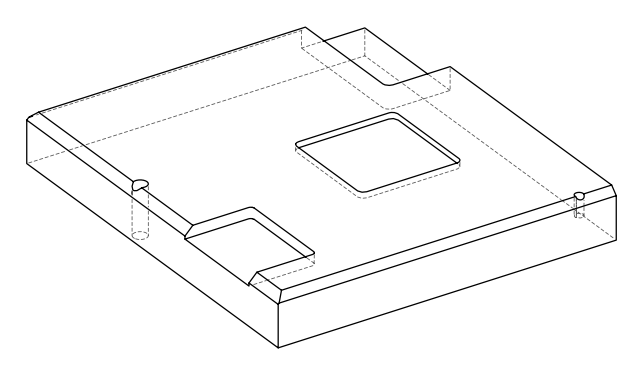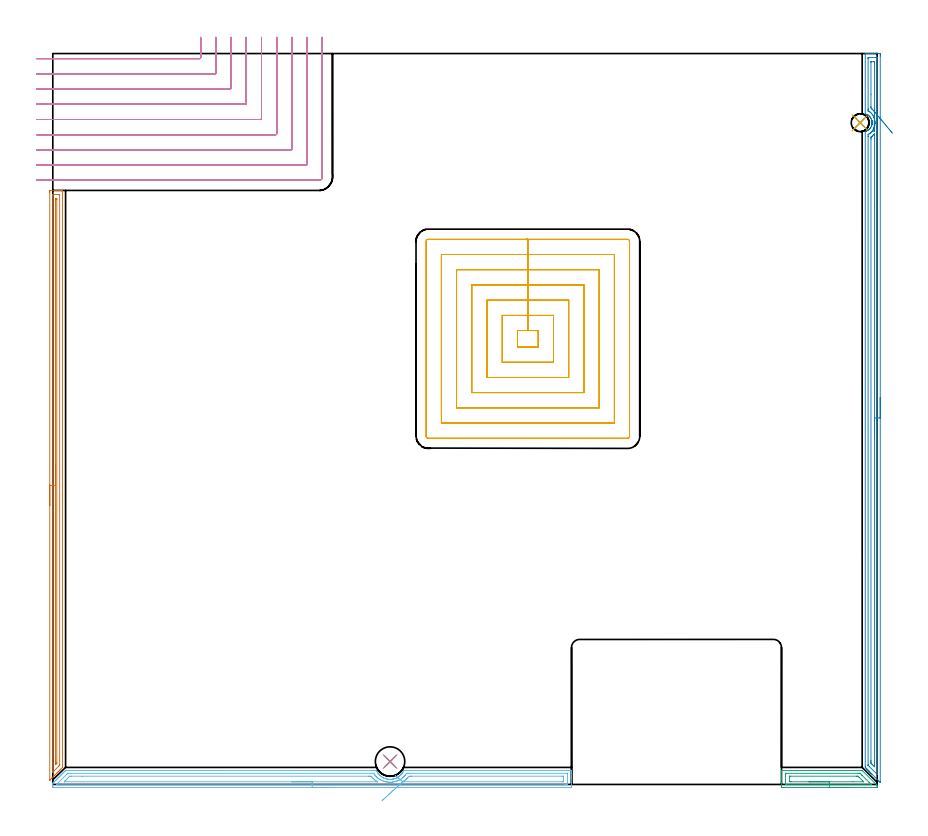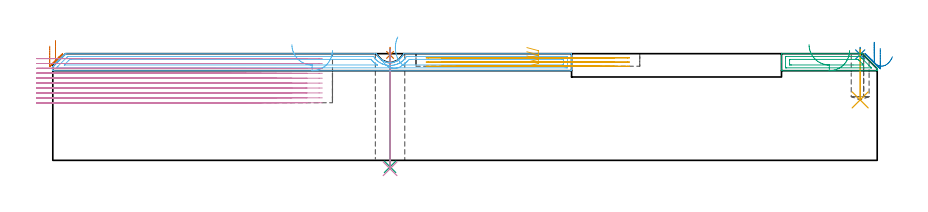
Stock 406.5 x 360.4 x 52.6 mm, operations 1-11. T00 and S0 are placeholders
(PLAN: 12 operations, 6 tool changes, 89.6 min)
(1 SPOT_DRILL | STEP1HOLE | NXT0321_9005460120000 | 0.03 min | 2 mm3)
(2 SPOT_DRILL_1 | STEP1POCKET | NXT0321_9005460120000 | 0.03 min | 1 mm3)
(3 DRILL_THROUGH_HOLE_INTO_CENTER | STEP1HOLE | NXT0301_065 | 0.23 min | 3630 mm3)
(4 DRILL_TO_ENLARGE_THROUGH_HOLE | STEP1HOLE | NXT0301_106 | 0.24 min | 5031 mm3)
(5 DRILL_BLIND_HOLE_INTO_CENTER | STEP1POCKET | NXT0301_059 | 0.1 min | 1312 mm3)
(6 AREA_MILL | FG_CHAMFER_SURFACE | UGT0205_001 | 6.41 min | 9134 mm3)
(7 AREA_MILL_1 | FG_CHAMFER_SURFACE_1 | UGT0205_001 | 7.07 min | 5770 mm3)
(8 AREA_MILL_2 | FG_CHAMFER_SURFACE_2 | UGT0205_001 | 8.85 min | 9839 mm3)
(9 AREA_MILL_3 | FG_CHAMFER_SURFACE_3 | UGT0205_001 | 1.3 min | 1683 mm3)
(10 MILL_CORNER_NOTCH_RECTANGULAR | CORNER_NOTCH_RECTANGULAR | NXT0201_013 | Follow Part, ap 2.5, ae 75% | 29.76 min | 224958 mm3)
(11 MILL_RECTANGULAR_POCKET | POCKET_RECTANGULAR_STRAIGHT | NXT0201_013 | Follow Part, ap 2.5, ae 75% | 9.62 min | 73748 mm3)
(12 MILL_SLOT | SLOT_PARTIAL_RECTANGULAR | UGT0201_125 | Follow Part, ap 1.975, ae 75% | 25.97 min | 84680 mm3)
(TOOL NXT0321_9005460120000 | NC Spot Drill, 142deg, 12mm, Carbide, Uncoated | D12 PA142 FL30 Z2)
(TOOL NXT0301_065 | Carbide Drill 9.4mm [860.1-0940-075A1-MM 2214] | D9.4 PA140 FL98 Z2)
(TOOL NXT0301_106 | Carbide Drill 14.5mm [860.1-1450-073A1-MM 2214] | D14.5 PA140 FL83 Z2)
(TOOL NXT0301_059 | Carbide Drill 8.8mm [860.1-0880-026A1-MM 2214] | D8.8 PA140 FL47 Z2)
(TOOL UGT0205_001 | Chamfer Mill 20 x 3 x 45 deg. | D20 FL50 Z2)
(TOOL NXT0201_013 | ENDMILL 10mm | D10 FL30 Z4)
(TOOL UGT0201_125 | Carbide End Mill 7.9 | D7.9 FL15 Z4)
(OP 1 SPOT_DRILL)
G17 G21 G94 G90
T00 M6
G54
G17 G0 G90 X166.3 Y11.3 S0 M3
G43 Z62.6 H0
G94 G81 G98 Z51.972 F250. R55.6
G80
M5
M2
(OP 2 SPOT_DRILL_1)
G17 G21 G94 G90
T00 M6
G54
G17 G0 G90 X398.1 Y326.3 S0 M3
G43 Z62.6 H0
G94 G81 G98 Z52.221 F250. R55.6
G80
M5
M2
(OP 3 DRILL_THROUGH_HOLE_INTO_CENTER)
G17 G21 G94 G90
T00 M6
G54
G17 G0 G90 X166.3 Y11.3 S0 M3
G43 Z62.6 H1
G94 G73 G98 Z-3.211 F250. Q9.302 R54.6
G80
M5
M2
(OP 4 DRILL_TO_ENLARGE_THROUGH_HOLE)
G17 G21 G94 G90
T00 M6
G54
G17 G0 G90 X166.3 Y11.3 S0 M3
G43 Z62.6 H1
G94 G73 G98 Z-4.139 F250. Q14.185 R54.6
G80
M5
M2
(OP 5 DRILL_BLIND_HOLE_INTO_CENTER)
G17 G21 G94 G90
T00 M6
G54
G17 G0 G90 X398.1 Y326.3 S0 M3
G43 Z62.6 H1
G94 G81 G98 Z29.8 F250. R54.6
G80
M5
M2
(OP 6 AREA_MILL)
G17 G21 G94 G90
T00 M6
G54
G17 G0 G90 X137.9 Y-1.5 S1061 M3
G43 Z62.6 H0
Z54.2
G94 G1 X137.862 Z53.328 F250.
X137.748 Z52.464
X137.559 Z51.612
X137.297 Z50.78
X136.963 Z49.974
X136.56 Z49.2
X136.092 Z48.464
X135.56 Z47.772
X134.971 Z47.129
X134.328 Z46.54
X133.636 Z46.008
X132.9 Z45.54
X132.126 Z45.137
X131.32 Z44.803
X130.488 Z44.541
X129.637 Z44.352
X128.772 Z44.238
X127.9 Z44.2
X0.481 Y-1.499 Z44.201
X0.17 Y-1.496 Z44.204
X0.002 Y-1.491 Z44.205
X0. Y-1.214 Z44.482
Y-0.875 Z44.82
Y-0.196 Z45.503
Y0.519 Z46.218
X0.001 Y0.575 Z46.272
X0.01 Y0.599 Z46.296
X0.028 Y0.63 Z46.327
X0.17 Y0.771 Z46.468
X0.31 Y0.912 Z46.608
X0.453 Y1.054 Z46.752
X0.616 Y1.217 Z46.915
X0.757 Y1.359 Z47.055
X0.9 Y1.501 Z47.199
X1.063 Y1.664 Z47.362
X1.204 Y1.806 Z47.502
X1.347 Y1.949 Z47.646
X1.509 Y2.111 Z47.808
X1.651 Y2.253 Z47.949
X1.795 Y2.396 Z48.093
X1.956 Y2.557 Z48.255
X2.098 Y2.7 Z48.396
X2.242 Y2.843 Z48.541
X2.403 Y3.004 Z48.702
X2.545 Y3.147 Z48.843
X2.689 Y3.29 Z48.988
X2.849 Y3.45 Z49.148
X2.992 Y3.594 Z49.289
X3.136 Y3.737 Z49.435
X3.296 Y3.897 Z49.595
X3.439 Y4.041 Z49.736
X3.584 Y4.185 Z49.882
X3.742 Y4.344 Z50.041
X3.885 Y4.488 Z50.183
X4.031 Y4.632 Z50.33
X4.189 Y4.79 Z50.488
X4.332 Y4.935 Z50.63
X4.478 Y5.079 Z50.777
X4.636 Y5.237 Z50.935
X4.779 Y5.381 Z51.077
X4.925 Y5.526 Z51.224
X5.082 Y5.683 Z51.381
X5.226 Y5.828 Z51.524
X5.372 Y5.974 Z51.671
X5.529 Y6.13 Z51.828
X5.673 Y6.275 Z51.971
X5.82 Y6.421 Z52.118
X5.976 Y6.577 Z52.274
X6.12 Y6.722 Z52.418
X6.22 Y6.82 Z52.517
X6.306 Y6.896 Z52.589
X6.422 Y6.9 Z52.6
X158.716
X159.601 Y6.893 Z52.593
X159.609 Y6.88 Z52.58
X159.69 Y6.722 Z52.418
X159.738 Y6.625 Z52.323
X159.843 Y6.417 Z52.116
X160.09 Y5.976 Z51.676
X160.278 Y5.685 Z51.385
X160.479 Y5.4 Z51.1
X160.54 Y5.326 Z51.026
X160.733 Y5.089 Z50.787
X160.8 Y5.015 Z50.713
X160.874 Y4.935 Z50.63
X161.027 Y4.764 Z50.464
X161.044 Y4.746 Z50.446
X161.372 Y4.419 Z50.117
X161.622 Y4.2 Z49.899
X161.937 Y3.954 Z49.654
X162.264 Y3.722 Z49.421
X162.609 Y3.511 Z49.208
X162.961 Y3.313 Z49.01
X162.997 Y3.296 Z48.992
X163.157 Y3.217 Z48.914
X163.6 Y3.028 Z48.726
X164.049 Y2.867 Z48.562
X164.494 Y2.739 Z48.433
X164.942 Y2.636 Z48.334
X164.969 Y2.632 Z48.33
X165.388 Y2.565 Z48.264
X165.835 Y2.522 Z48.217
X165.862 Y2.521 Z48.215
X166.114 Y2.507 Z48.205
X166.293 Y2.508 Z48.204
X166.316 Z48.202
X166.338 Z48.204
X166.504 Y2.507 Z48.205
X166.661 Y2.516 Z48.211
X166.727 Y2.519 Z48.214
X166.755 Y2.522 Z48.217
X167.174 Y2.561 Z48.259
X167.332 Y2.585 Z48.284
X167.62 Y2.628 Z48.327
X167.748 Y2.657 Z48.355
X167.943 Y2.7 Z48.397
X168.068 Y2.729 Z48.423
X168.512 Y2.854 Z48.55
X168.961 Y3.014 Z48.71
X169.405 Y3.199 Z48.896
X169.435 Y3.214 Z48.91
X169.639 Y3.312 Z49.011
X169.972 Y3.498 Z49.198
X170.298 Y3.698 Z49.397
X170.644 Y3.942 Z49.641
X170.782 Y4.048 Z49.748
X170.979 Y4.2 Z49.899
X171.19 Y4.385 Z50.084
X171.538 Y4.728 Z50.428
X171.725 Y4.935 Z50.63
X171.817 Y5.033 Z50.731
X171.868 Y5.089 Z50.787
X172.083 Y5.35 Z51.049
X172.304 Y5.659 Z51.359
X172.317 Y5.679 Z51.378
X172.338 Y5.712 Z51.411
X172.51 Y5.977 Z51.675
X172.753 Y6.41 Z52.106
X172.997 Y6.891 Z52.591
X173.004 Y6.897 Z52.597
X173.008 Y6.9 Z52.6
X255.63
X255.79 Y6.897 Z52.588
X255.795 Y6.87 Z52.561
X255.797 Y6.834 Z52.525
X255.8 Y6.426 Z52.125
Y6.06 Z51.759
Y5.381 Z51.077
Y4.148 Z49.845
Y3.594 Z49.288
Y2.977 Z48.673
X255.799 Y-0.875 Z44.822
X255.796 Y-1.488 Z44.209
X255.793 Y-1.492 Z44.206
X255.184 Y-1.5 Z44.2
X127.9
Y-0.086 Z45.614
X2.298 Y-0.085 Z45.615
X2.09 Y-0.083 Z45.617
X2.031 Y-0.081 Z45.619
X2.008 Y-0.078 Z45.622
X2.006 Y-0.073 Z45.627
X2.003 Y-0.039 Z45.661
X2.004 Y0.019 Z45.719
X2.01 Y0.118 Z45.818
X2.023 Y0.162 Z45.862
X2.052 Y0.194 Z45.894
X2.137 Y0.284 Z45.984
X2.403 Y0.553 Z46.253
X2.582 Y0.733 Z46.433
X6.869 Y5.019 Z50.719
X7.052 Y5.198 Z50.898
X7.243 Y5.381 Z51.081
X7.35 Y5.479 Z51.179
X7.554 Y5.483 Z51.183
X7.658 Y5.485 Z51.185
X157.823
X157.927
X158.135 Y5.481 Z51.181
X158.191 Y5.479 Z51.179
X158.213 Y5.468 Z51.168
X158.235 Y5.44 Z51.14
X158.277 Y5.381 Z51.081
X158.716 Y4.747 Z50.447
X158.926 Y4.488 Z50.188
X159.247 Y4.12 Z49.82
X159.609 Y3.739 Z49.439
X159.759 Y3.594 Z49.294
X160.156 Y3.247 Z48.947
X160.503 Y2.979 Z48.679
X160.896 Y2.7 Z48.4
X161.396 Y2.394 Z48.094
X162.055 Y2.04 Z47.74
X162.289 Y1.935 Z47.635
X162.326 Y1.919 Z47.619
X162.356 Y1.906 Z47.606
X162.605 Y1.806 Z47.506
X163.182 Y1.597 Z47.297
X163.484 Y1.504 Z47.204
X163.834 Y1.408 Z47.108
X164.075 Y1.352 Z47.052
X164.274 Y1.309 Z47.009
X164.819 Y1.212 Z46.912
X164.969 Y1.189 Z46.889
X165.656 Y1.118 Z46.818
X165.862 Y1.108 Z46.808
X166.568 Y1.099 Z46.799
X166.755 Y1.108 Z46.808
X167.399 Y1.162 Z46.862
X167.648 Y1.193 Z46.893
X168.177 Y1.277 Z46.977
X168.542 Y1.357 Z47.057
X168.901 Y1.446 Z47.146
X169.435 Y1.605 Z47.305
X169.584 Y1.657 Z47.357
X169.996 Y1.806 Z47.506
X170.271 Y1.919 Z47.619
X170.328 Y1.944 Z47.644
X170.839 Y2.189 Z47.889
X171.221 Y2.403 Z48.103
X171.407 Y2.514 Z48.214
X171.701 Y2.7 Z48.4
X171.946 Y2.869 Z48.569
X172.114 Y2.991 Z48.691
X172.453 Y3.255 Z48.955
X172.84 Y3.594 Z49.294
X172.927 Y3.674 Z49.374
X173.008 Y3.754 Z49.454
X173.363 Y4.132 Z49.832
X173.678 Y4.488 Z50.188
X173.78 Y4.609 Z50.309
X173.901 Y4.764 Z50.464
X174.367 Y5.442 Z51.142
X174.388 Y5.47 Z51.17
X174.482 Y5.479 Z51.179
X174.69 Y5.483 Z51.183
X174.794 Y5.485 Z51.185
X175.583 Y5.486 Z51.186
X253.502 Y5.485 Z51.185
X253.71 Y5.483 Z51.183
X253.768 Y5.48 Z51.18
X253.792 Y5.477 Z51.177
X253.794 Y5.473 Z51.173
X253.798 Y5.439 Z51.139
X253.799 Y5.381 Z51.081
Y0.511 Z46.211
X253.792 Y0.019 Z45.719
X253.79 Y-0.075 Z45.625
X253.606 Y-0.082 Z45.618
X253.501 Y-0.085 Z45.615
X253.397
X252.608 Y-0.086 Z45.614
X127.9
Y1.328 Z47.028
X5.976 Y1.329 Z47.029
X5.87 Y1.33 Z47.03
X5.747 Y1.332 Z47.032
X5.652 Y1.335 Z47.035
X5.727 Y1.417 Z47.117
X5.848 Y1.545 Z47.245
X5.976 Y1.676 Z47.376
X6.04 Y1.741 Z47.441
X7.762 Y3.463 Z49.163
X7.893 Y3.594 Z49.294
X8.276 Y3.973 Z49.673
X8.333 Y4.027 Z49.727
X8.368 Y4.057 Z49.757
X8.418 Y4.064 Z49.764
X8.655 Y4.067 Z49.767
X9.072 Y4.07 Z49.77
X14.486 Y4.071 Z49.771
X155.559
X156.036
X156.455 Y4.069 Z49.769
X156.93 Y4.064 Z49.764
X157.356 Y3.594 Z49.294
X157.823 Y3.086 Z48.786
X158.209 Y2.7 Z48.4
X158.716 Y2.265 Z47.965
X159.331 Y1.806 Z47.506
X159.609 Y1.618 Z47.318
X159.987 Y1.374 Z47.074
X160.035 Y1.34 Z47.04
X160.04 Y1.334 Z47.034
X160.034 Y1.333 Z47.033
X159.963 Y1.33 Z47.03
X159.891 Y1.329 Z47.029
X159.834 Y1.328 Z47.028
X127.9
X127.028 Z47.067
X126.164 Z47.18
X125.312 Z47.369
X124.48 Z47.632
X123.674 Z47.965
X122.9 Z48.368
X122.164 Z48.837
X121.472 Z49.368
X120.829 Z49.957
X120.24 Z50.601
X119.709 Z51.293
X119.24 Z52.028
X118.837 Z52.802
X118.503 Z53.608
X118.241 Z54.44
X118.052 Z55.292
X117.938 Z56.157
X117.9 Z57.028
G0 Z62.6
X162.305 Y-8.004
Z49.751
G1 X162.689 Y-7.655 Z49.049
X163.116 Y-7.266 Z48.395
X163.583 Y-6.841 Z47.794
X164.088 Y-6.381 Z47.25
X164.625 Y-5.892 Z46.768
X165.192 Y-5.376 Z46.351
X165.783 Y-4.838 Z46.003
X166.395 Y-4.281 Z45.725
X167.022 Y-3.71 Z45.521
X167.66 Y-3.129 Z45.391
X168.304 Y-2.543 Z45.337
X168.949 Y-1.956 Z45.359
X169.59 Y-1.372 Z45.457
X170.222 Y-0.797 Z45.63
X170.84 Y-0.233 Z45.877
X171.441 Y0.313 Z46.196
X172.018 Y0.839 Z46.585
X172.569 Y1.34 Z47.04
X172.575 Y1.346 Z47.046
X172.617 Y1.375 Z47.075
X173.008 Y1.624 Z47.324
X173.117 Y1.697 Z47.397
X173.274 Y1.806 Z47.506
X173.634 Y2.073 Z47.773
X173.901 Y2.278 Z47.978
X174.129 Y2.472 Z48.172
X174.387 Y2.7 Z48.4
X174.595 Y2.899 Z48.599
X174.794 Y3.097 Z48.797
X175.034 Y3.354 Z49.054
X175.687 Y4.064 Z49.764
X176.106 Y4.068 Z49.768
X176.581 Y4.071 Z49.771
X176.997
X251.134
X251.611 Y4.069 Z49.769
X251.769 Y4.066 Z49.766
X251.788 Y4.065 Z49.765
X251.792 Y4.01 Z49.71
X251.797 Y3.909 Z49.609
X251.799 Y3.783 Z49.483
X251.8 Y3.594 Z49.294
X251.798 Y1.619 Z47.319
X251.79 Y1.428 Z47.128
X251.781 Y1.335 Z47.035
X251.73 Y1.333 Z47.033
X251.611 Y1.331 Z47.031
X251.195 Y1.329 Z47.029
X173.008
X172.588 Y1.332 Z47.032
X172.576 Y1.335 Z47.035
X172.569 Y1.34 Z47.04
X172.009 Y1.79 Z47.535
X171.484 Y2.211 Z48.091
X171. Y2.601 Z48.703
X170.559 Y2.955 Z49.367
X170.165 Y3.272 Z50.078
X169.82 Y3.549 Z50.83
X169.528 Y3.784 Z51.618
X169.291 Y3.974 Z52.435
X169.11 Y4.12 Z53.276
X168.986 Y4.219 Z54.134
X168.922 Y4.271 Z55.002
X168.917 Y4.275 Z55.875
X168.971 Y4.231 Z56.744
X169.084 Y4.141 Z57.605
X169.255 Y4.003 Z58.449
X169.483 Y3.82 Z59.271
X169.765 Y3.593 Z60.065
X170.101 Y3.323 Z60.823
G0 Z62.6
M5
M2
(OP 7 AREA_MILL_1)
G17 G21 G94 G90
T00 M6
G54
G17 G0 G90 X-1.5 Y137.5 S1061 M3
G43 Z62.6 H0
Z56.3
G94 G1 Y137.538 Z55.428 F250.
Y137.652 Z54.563
Y137.841 Z53.712
Y138.103 Z52.88
Y138.437 Z52.074
Y138.84 Z51.3
Y139.308 Z50.564
Y139.84 Z49.872
Y140.429 Z49.229
Y141.072 Z48.64
Y141.764 Z48.108
Y142.5 Z47.64
Y143.274 Z47.237
Y144.08 Z46.903
Y144.912 Z46.641
Y145.763 Z46.452
Y146.628 Z46.338
Y147.5 Z46.3
Y291.885
X-1.499 Y292.277 Z46.301
X-1.495 Y292.773 Z46.303
X-1.491 Y292.891 Z46.305
X-1.004 Y292.9 Z46.793
X1.65 Z49.444
X3.071 Z50.867
X3.419 Z51.214
X4.115 Z51.915
X4.41 Z52.209
X4.78 Y292.892 Z52.571
X4.797 Y292.89 Z52.588
X4.8 Y292.724 Z52.6
Y8.978
X4.799 Y8.405 Z52.584
X4.749 Y8.349 Z52.549
X3.952 Y7.552 Z51.751
X3.714 Y7.312 Z51.511
X3.592 Y7.191 Z51.39
X3.085 Y6.685 Z50.884
X2.829 Y6.428 Z50.626
X2.699 Y6.297 Z50.496
X2.218 Y5.818 Z50.018
X1.945 Y5.543 Z49.741
X1.363 Y4.963 Z49.163
X1.06 Y4.658 Z48.856
X0.47 Y4.07 Z48.27
X0.176 Y3.773 Z47.971
X-0.43 Y3.17 Z47.369
X-0.709 Y2.888 Z47.086
X-1.243 Y2.356 Z46.555
X-1.324 Y2.276 Z46.474
X-1.446 Y2.159 Z46.352
X-1.494 Y2.118 Z46.304
X-1.499 Y2.249 Z46.301
X-1.5 Y2.276 Z46.3
Y147.5
X-0.086 Z47.714
Y290.705
X-0.085 Y290.812 Z47.715
X-0.082 Y290.865 Z47.718
X-0.08 Y290.884 Z47.72
X-0.046 Y290.89 Z47.754
X0.361 Y290.899 Z48.161
X3.014 Z50.814
X3.261 Y290.895 Z51.061
X3.376 Y290.89 Z51.176
X3.385 Y290.524 Z51.185
X3.386 Y290.49 Z51.186
X3.385 Y9.872 Z51.185
X3.379 Y9.447 Z51.179
X3.171 Y9.229 Z50.971
X2.928 Y8.978 Z50.728
X0.063 Y6.114 Z47.863
X-0.037 Y6.019 Z47.763
X-0.075 Y5.986 Z47.725
X-0.085 Y6.263 Z47.715
X-0.086 Y6.297 Z47.714
Y147.5
X1.328 Z49.128
X1.329 Y288.133 Z49.129
X1.333 Y288.703 Z49.133
X1.335 Y288.863 Z49.135
X1.342 Y288.89 Z49.142
X1.39 Y288.895 Z49.19
X1.456 Y288.898 Z49.256
X1.65 Y288.897 Z49.45
X1.845 Y288.892 Z49.645
X1.965 Y288.888 Z49.765
X1.967 Y288.81 Z49.767
X1.969 Y288.703 Z49.769
X1.971 Y288.378 Z49.771
Y10.766
X1.97 Y10.603 Z49.77
X1.967 Y10.523 Z49.767
X1.965 Y10.486 Z49.765
X1.951 Y10.462 Z49.751
X1.65 Y10.152 Z49.45
X1.512 Y10.012 Z49.312
X1.372 Y9.872 Z49.172
X1.355 Y9.86 Z49.155
X1.343 Y9.853 Z49.143
X1.335 Y9.872 Z49.135
X1.334 Y9.907 Z49.134
X1.33 Y10.196 Z49.13
X1.329 Y10.766 Z49.129
X1.328 Y11.091 Z49.128
Y147.5
Y148.372 Z49.166
Y149.236 Z49.28
Y150.088 Z49.469
Y150.92 Z49.731
Y151.726 Z50.065
Y152.5 Z50.468
Y153.236 Z50.937
Y153.928 Z51.468
Y154.571 Z52.057
Y155.16 Z52.701
Y155.691 Z53.393
Y156.16 Z54.128
Y156.563 Z54.902
Y156.897 Z55.708
Y157.159 Z56.54
Y157.348 Z57.392
Y157.462 Z58.257
Y157.5 Z59.128
G0 Z62.6
M5
M2
(OP 8 AREA_MILL_2)
G17 G21 G94 G90
T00 M6
G54
G17 G0 G90 X408. Y190.7 S1061 M3
G43 Z62.6 H0
Z55.2
G94 G1 Y190.662 Z54.328 F250.
Y190.548 Z53.464
Y190.359 Z52.612
Y190.097 Z51.78
Y189.763 Z50.974
Y189.36 Z50.2
Y188.891 Z49.464
Y188.36 Z48.772
Y187.771 Z48.129
Y187.128 Z47.54
Y186.436 Z47.008
Y185.7 Z46.54
Y184.926 Z46.137
Y184.12 Z45.803
Y183.288 Z45.541
Y182.436 Z45.352
Y181.572 Z45.238
Y180.7 Z45.2
Y1.226
X407.994 Y1.02 Z45.203
X407.993 Y1.018 Z45.204
X407.978 Y1.02 Z45.219
X407.518 Y1.482 Z45.682
X407.418 Y1.581 Z45.78
X407.384 Y1.616 Z45.815
X403.855 Y5.144 Z49.343
X403.811 Y5.188 Z49.388
X403.602 Y5.398 Z49.597
X403.558 Y5.441 Z49.639
X403.513 Y5.486 Z49.686
X403.306 Y5.694 Z49.893
X403.261 Y5.738 Z49.936
X403.216 Y5.784 Z49.983
X403.01 Y5.99 Z50.189
X402.964 Y6.035 Z50.233
X402.918 Y6.082 Z50.281
X402.713 Y6.286 Z50.486
X402.667 Y6.332 Z50.53
X402.62 Y6.379 Z50.579
X402.417 Y6.582 Z50.782
X402.37 Y6.629 Z50.827
X402.322 Y6.677 Z50.877
X402.121 Y6.878 Z51.078
X402.073 Y6.926 Z51.124
X402.025 Y6.975 Z51.174
X401.825 Y7.174 Z51.374
X401.776 Y7.222 Z51.421
X401.727 Y7.273 Z51.472
X401.529 Y7.471 Z51.67
X401.479 Y7.519 Z51.718
X401.429 Y7.57 Z51.77
X401.233 Y7.767 Z51.966
X401.182 Y7.816 Z52.015
X401.131 Y7.868 Z52.067
X401.019 Y7.98 Z52.179
X400.728 Y8.272 Z52.469
X400.605 Y8.397 Z52.591
X400.6 Y8.761 Z52.6
Y321.824
X400.603 Y322.007 Z52.589
X400.663 Y322.028 Z52.53
X400.799 Y322.07 Z52.397
X400.863 Y322.089 Z52.334
X401.009 Y322.137 Z52.19
X401.185 Y322.196 Z52.013
X401.346 Y322.27 Z51.852
X401.471 Y322.328 Z51.726
X401.628 Y322.415 Z51.568
X401.81 Y322.514 Z51.389
X401.926 Y322.578 Z51.273
X402.122 Y322.717 Z51.077
X402.356 Y322.883 Z50.841
X402.518 Y323.021 Z50.677
X402.6 Y323.089 Z50.597
X402.936 Y323.451 Z50.262
X403.061 Y323.61 Z50.135
X403.242 Y323.838 Z49.957
X403.334 Y323.982 Z49.865
X403.564 Y324.421 Z49.632
X403.751 Y324.875 Z49.444
X403.771 Y324.95 Z49.422
X403.822 Y325.124 Z49.375
X403.855 Y325.238 Z49.344
X403.873 Y325.303 Z49.325
X403.877 Y325.318 Z49.32
X403.889 Y325.396 Z49.304
X403.96 Y325.767 Z49.238
X403.97 Y325.86 Z49.228
X403.982 Y325.99 Z49.213
X403.984 Y326.066 Z49.208
X403.994 Y326.243 Z49.203
X403.996 Y326.29 Z49.2
X403.998 Y326.315 Z49.201
Y326.325
X403.982 Y326.513 Z49.209
X403.974 Y326.66 Z49.222
X403.962 Y326.753 Z49.236
X403.912 Y327.109 Z49.282
X403.893 Y327.183 Z49.299
X403.872 Y327.277 Z49.325
X403.855 Y327.352 Z49.344
X403.834 Y327.438 Z49.364
X403.804 Y327.553 Z49.391
X403.776 Y327.629 Z49.416
X403.69 Y327.878 Z49.507
X403.644 Y328.006 Z49.553
X403.431 Y328.446 Z49.767
X403.242 Y328.76 Z49.956
X403.083 Y328.969 Z50.114
X403.017 Y329.058 Z50.182
X402.968 Y329.115 Z50.232
X402.776 Y329.338 Z50.423
X402.695 Y329.416 Z50.503
X402.57 Y329.536 Z50.626
X402.518 Y329.579 Z50.676
X402.356 Y329.719 Z50.841
X402.156 Y329.862 Z51.043
X401.973 Y329.992 Z51.226
X401.778 Y330.108 Z51.421
X401.628 Y330.196 Z51.568
X401.569 Y330.231 Z51.627
X401.471 Y330.278 Z51.726
X401.399 Y330.309 Z51.8
X401.17 Y330.405 Z52.028
X400.966 Y330.475 Z52.232
X400.852 Y330.514 Z52.344
X400.778 Y330.535 Z52.417
X400.656 Y330.573 Z52.537
X400.603 Y330.593 Z52.588
X400.6 Y330.756 Z52.6
Y360.231
X400.603 Y360.39 Z52.588
X400.65 Y360.393 Z52.542
X401.041 Y360.4 Z52.159
X401.398 Z51.801
X402.073 Z51.122
X403.301 Z49.896
X403.855 Z49.34
X404.469 Z48.727
X407.141 Z46.056
X407.418 Y360.398 Z45.779
X407.991 Y360.393 Z45.206
X407.994 Y360.362 Z45.204
X407.999 Y359.784 Z45.201
X408. Y359.201 Z45.2
Y180.7
X406.586 Z46.614
Y5.13
X406.579 Y4.888 Z46.621
X406.568 Y4.894 Z46.632
X406.527 Y4.929 Z46.673
X406.262 Y5.188 Z46.938
X402.688 Y8.761 Z50.512
X402.073 Y9.38 Z51.127
X402.041 Y9.416 Z51.159
X402.028 Y9.434 Z51.172
X402.021 Y9.479 Z51.179
X402.016 Y9.596 Z51.184
X402.015 Y9.654 Z51.185
Y319.591
Y319.649
X402.029 Y320.484 Z51.171
X402.056 Y320.501 Z51.144
X402.073 Y320.512 Z51.127
X402.408 Y320.708 Z50.792
X402.611 Y320.838 Z50.589
X402.964 Y321.087 Z50.236
X403.126 Y321.214 Z50.074
X403.321 Y321.377 Z49.879
X403.585 Y321.647 Z49.615
X403.855 Y321.942 Z49.345
X404.001 Y322.123 Z49.199
X404.115 Y322.27 Z49.085
X404.375 Y322.642 Z48.825
X404.666 Y323.164 Z48.534
X404.683 Y323.195 Z48.517
X404.693 Y323.216 Z48.507
X404.745 Y323.328 Z48.455
X404.957 Y323.844 Z48.243
X405.036 Y324.057 Z48.164
X405.169 Y324.525 Z48.031
X405.265 Y324.95 Z47.935
X405.297 Y325.12 Z47.903
X405.323 Y325.264 Z47.877
X405.39 Y325.843 Z47.81
X405.396 Y325.903 Z47.804
X405.4 Y325.962 Z47.8
X405.402 Y326.019 Z47.798
X405.403 Y326.077 Z47.797
X405.405 Y326.402 Z47.795
X405.387 Y326.736 Z47.813
X405.378 Y326.866 Z47.822
X405.362 Y327.011 Z47.838
X405.273 Y327.629 Z47.927
X405.162 Y328.105 Z48.038
X405.1 Y328.338 Z48.1
X405.039 Y328.523 Z48.161
X404.962 Y328.741 Z48.238
X404.884 Y328.952 Z48.316
X404.745 Y329.267 Z48.455
X404.675 Y329.416 Z48.525
X404.606 Y329.556 Z48.594
X404.297 Y330.078 Z48.903
X404.132 Y330.309 Z49.068
X403.855 Y330.661 Z49.345
X403.604 Y330.947 Z49.596
X403.341 Y331.202 Z49.859
X402.964 Y331.515 Z50.236
X402.629 Y331.754 Z50.571
X402.082 Y332.095 Z51.118
X402.062 Y332.107 Z51.138
X402.022 Y332.137 Z51.178
X402.02 Y332.149 Z51.18
X402.014 Y332.989 Z51.186
Y333.047
X402.015 Y358.057 Z51.185
X402.016 Y358.116 Z51.184
X402.021 Y358.233 Z51.179
X402.03 Y358.39 Z51.17
X402.073 Y358.392 Z51.127
X402.564 Y358.399 Z50.636
X405.636 Y358.4 Z47.564
X406.127 Y358.399 Z47.073
X406.527 Y358.392 Z46.673
X406.577 Y358.39 Z46.623
X406.583 Y358.174 Z46.617
X406.585 Y358.057 Z46.615
X406.586 Y180.7 Z46.614
X405.172 Z48.028
X405.171 Y9.654 Z48.029
X405.17 Y9.228 Z48.03
X405.166 Y8.761 Z48.034
X405.165 Y8.748 Z48.035
X405.144 Y8.761 Z48.056
X404.745 Y9.155 Z48.455
X404.245 Y9.654 Z48.955
X403.855 Y10.046 Z49.345
X403.606 Y10.3 Z49.594
X403.482 Y10.429 Z49.718
X403.435 Y10.491 Z49.765
X403.434 Y10.548 Z49.766
X403.43 Y10.973 Z49.77
X403.429 Y11.441 Z49.771
X403.428 Y11.868 Z49.772
X403.429 Y318.231 Z49.771
X403.431 Y318.698 Z49.769
X403.435 Y319.119 Z49.765
X403.444 Y319.168 Z49.756
X403.479 Y319.197 Z49.721
X403.57 Y319.269 Z49.63
X403.855 Y319.492 Z49.345
X403.909 Y319.536 Z49.291
X403.971 Y319.591 Z49.229
X404.363 Y319.974 Z48.837
X404.745 Y320.382 Z48.455
X405.165 Y320.864 Z48.035
X405.169 Y320.484 Z48.031
X405.171 Y320.314 Z48.029
X405.172 Y284.868 Z48.028
Y180.7
Y179.828 Z48.066
Y178.963 Z48.18
Y178.112 Z48.369
Y177.28 Z48.632
Y176.474 Z48.965
Y175.7 Z49.368
Y174.964 Z49.837
Y174.272 Z50.368
Y173.629 Z50.957
Y173.04 Z51.601
Y172.508 Z52.293
Y172.04 Z53.028
Y171.637 Z53.802
Y171.303 Z54.608
Y171.041 Z55.44
Y170.852 Z56.292
Y170.738 Z57.157
Y170.7 Z58.028
G0 Z62.6
X414.015 Y321.112
Z51.061
G1 X413.694 Y321.497 Z50.348
X413.333 Y321.929 Z49.681
X412.937 Y322.404 Z49.065
X412.508 Y322.918 Z48.506
X412.049 Y323.468 Z48.008
X411.565 Y324.049 Z47.574
X411.057 Y324.657 Z47.207
X410.532 Y325.287 Z46.911
X409.991 Y325.934 Z46.687
X409.441 Y326.594 Z46.538
X408.884 Y327.262 Z46.464
X408.325 Y327.931 Z46.466
X407.768 Y328.599 Z46.544
X407.218 Y329.258 Z46.698
X406.679 Y329.904 Z46.926
X406.154 Y330.533 Z47.227
X405.648 Y331.14 Z47.597
X405.165 Y331.719 Z48.035
X404.85 Y332.095 Z48.35
X404.745 Y332.216 Z48.455
X404.381 Y332.619 Z48.819
X403.988 Y332.989 Z49.212
X403.855 Y333.105 Z49.345
X403.436 Y333.46 Z49.764
X403.432 Y333.882 Z49.768
X403.429 Y334.308 Z49.771
X403.428 Y340.338 Z49.772
X403.429 Y356.212 Z49.771
X403.431 Y356.318 Z49.77
X403.433 Y356.371 Z49.767
X403.435 Y356.389 Z49.765
X403.479 Y356.391 Z49.721
X403.668 Y356.399 Z49.532
X404.745 Z48.455
X404.933 Y356.398 Z48.267
X405.059 Y356.394 Z48.141
X405.154 Y356.39 Z48.046
X405.165 Y356.352 Z48.035
X405.167 Y356.212 Z48.033
X405.17 Y355.786 Z48.03
X405.171 Y355.318 Z48.029
X405.172 Y354.891 Z48.028
X405.171 Y332.562 Z48.029
X405.17 Y332.095 Z48.03
X405.167 Y331.867 Z48.033
X405.165 Y331.719 Z48.035
X405.148 Y330.848 Z48.09
X405.132 Y329.986 Z48.22
X405.116 Y329.138 Z48.424
X405.101 Y328.311 Z48.702
X405.086 Y327.512 Z49.051
X405.072 Y326.746 Z49.468
X405.058 Y326.019 Z49.951
X405.045 Y325.337 Z50.495
X405.034 Y324.705 Z51.096
X405.023 Y324.128 Z51.75
X405.013 Y323.61 Z52.452
X405.005 Y323.155 Z53.196
X404.997 Y322.767 Z53.977
X404.991 Y322.448 Z54.789
X404.987 Y322.201 Z55.626
X404.984 Y322.028 Z56.481
X404.982 Y321.931 Z57.348
X404.981 Y321.909 Z58.22
G0 Z62.6
M5
M2
(OP 9 AREA_MILL_3)
G17 G21 G94 G90
T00 M6
G54
G17 G0 G90 X392.9 Y-1.5 S1061 M3
G43 Z62.6 H0
Z54.2
G94 G1 X392.862 Z53.329 F250.
X392.748 Z52.464
X392.559 Z51.612
X392.297 Z50.78
X391.963 Z49.974
X391.56 Z49.2
X391.092 Z48.464
X390.56 Z47.772
X389.971 Z47.129
X389.328 Z46.54
X388.636 Z46.009
X387.9 Z45.54
X387.126 Z45.137
X386.32 Z44.803
X385.488 Z44.541
X384.636 Z44.352
X383.772 Z44.238
X382.9 Z44.2
X359.832 Y-1.499 Z44.201
X359.306 Y-1.491 Z44.205
X359.302 Y-1.409 Z44.287
X359.3 Y-0.875 Z44.821
Y-0.518 Z45.178
Y2.7 Z48.393
Y3.415 Z49.113
Y3.594 Z49.291
Y6.651 Z52.349
X359.306 Y6.867 Z52.56
X359.31 Y6.897 Z52.589
X359.389 Y6.9 Z52.6
X398.87
X399.095 Y6.898 Z52.587
X399.254 Y6.746 Z52.446
X406.264 Y-0.264 Z45.436
X406.426 Y-0.428 Z45.269
X406.49 Y-0.495 Z45.201
X406.5 Y-0.786 Z44.914
Y-0.875 Z44.824
Y-1.234 Z44.465
X406.49 Y-1.494 Z44.205
X406.456 Y-1.5 Z44.2
X382.9
Y-0.086 Z45.614
X361.71 Y-0.085 Z45.615
X361.607
X361.503 Y-0.083 Z45.617
X361.31 Y-0.077 Z45.623
X361.307 Y0.019 Z45.719
X361.301 Y0.326 Z46.026
X361.3 Y4.796 Z50.496
X361.304 Y5.382 Z51.082
X361.307 Y5.458 Z51.158
X361.309 Y5.473 Z51.173
X361.333 Y5.479 Z51.179
X361.4 Y5.482 Z51.182
X361.504 Y5.485 Z51.185
X397.096
X397.884 Y5.481 Z51.181
X397.983 Y5.479 Z51.179
X398.07 Y5.468 Z51.168
X398.161 Y5.382 Z51.082
X398.87 Y4.68 Z50.38
X399.063 Y4.488 Z50.188
X402.419 Y1.132 Z46.832
X403.306 Y0.244 Z45.944
X403.528 Y0.019 Z45.719
X403.601 Y-0.06 Z45.64
X403.617 Y-0.078 Z45.622
X403.581 Y-0.081 Z45.619
X403.513 Y-0.084 Z45.616
X403.409 Y-0.085 Z45.615
X403.306 Y-0.086 Z45.614
X382.9
Y1.329 Z47.029
X364.268
X363.854 Y1.33 Z47.03
X363.381 Y1.334 Z47.034
X363.323 Y1.335 Z47.035
X363.31 Y1.561 Z47.261
X363.303 Y1.725 Z47.425
X363.301 Y1.806 Z47.506
Y3.757 Z49.457
X363.305 Y3.921 Z49.621
X363.31 Y4.029 Z49.729
X363.316 Y4.066 Z49.766
X363.324 Y4.067 Z49.767
X363.381 Y4.069 Z49.769
X363.795 Y4.071 Z49.771
X396.208
X396.623 Y4.07 Z49.77
X396.858 Y4.067 Z49.767
X396.976 Y4.065 Z49.765
X397.032 Y4.057 Z49.757
X397.096 Y4. Z49.7
X397.506 Y3.594 Z49.294
X399.294 Y1.806 Z47.506
X399.757 Y1.341 Z47.041
X399.758 Y1.333 Z47.033
X399.757 Y1.332 Z47.032
X399.343 Y1.33 Z47.03
X394.568 Y1.329 Z47.029
X382.9
X382.028 Z47.067
X381.163 Z47.18
X380.312 Z47.369
X379.48 Z47.632
X378.674 Z47.965
X377.9 Z48.368
X377.164 Z48.837
X376.472 Z49.368
X375.829 Z49.957
X375.24 Z50.601
X374.708 Z51.293
X374.24 Z52.029
X373.837 Z52.802
X373.503 Z53.608
X373.241 Z54.44
X373.052 Z55.292
X372.938 Z56.157
X372.9 Z57.029
G0 Z62.6
M5
M2
(OP 10 MILL_CORNER_NOTCH_RECTANGULAR)
G17 G21 G94 G90
T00 M6
G54
G17 G0 G90 X-8. Y357.9 S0 M3
G43 Z62.604 H0
Z50.183
G94 G1 X-5. F250.
X72.405 F500.
G3 X72.9 Y358.395 R0.5
G1 Y365.4
Y368.4 F250.
G0 Z62.604
X-8. Y350.4
Z50.183
G1 X-5.
X72.405 F500.
X79.905
G3 X80.4 Y350.895 R0.5
G1 Y365.4
Y368.4 F250.
G0 Z62.604
X-8. Y342.9
Z50.183
G1 X-5.
X79.905 F500.
X87.405
G3 X87.9 Y343.395 R0.5
G1 Y365.4
Y368.4 F250.
G0 Z62.604
X-8. Y335.4
Z50.183
G1 X-5.
X87.405 F500.
X94.904
G3 X95.4 Y335.896 R0.5
G1 Y365.4
Y368.4 F250.
G0 Z62.604
X-8. Y327.9
Z50.183
G1 X-5.
X94.904 F500.
X102.404
G3 X102.9 Y328.396 R0.5
G1 Y365.4
Y368.4 F250.
G0 Z62.604
X-8. Y320.399
Z50.183
G1 X-5. Y320.4
X102.404 F500.
X109.904
G3 X110.4 Y320.896 R0.5
G1 Y365.4
Y368.4 F250.
G0 Z62.604
X-8. Y312.899
Z50.183
G1 X-5. Y312.9
X109.904 F500.
X117.404
G3 X117.9 Y313.396 R0.5
G1 Y365.4
Y368.4 F250.
G0 Z62.604
X-8. Y305.398
Z50.183
G1 X-5. Y305.4
X117.404 F500.
X124.903
G3 X125.4 Y305.897 R0.5
G1 Y365.4
Y368.4 F250.
G0 Z62.604
X-7.996 Y297.9
Z50.183
G1 X-4.996
X131.3 F500.
G3 X132.9 Y299.5 R1.6
G1 Y365.4
Y368.4 F250.
G0 Z62.604
X-8. Y357.9
Z47.763
G1 X-5.
X72.405 F500.
G3 X72.9 Y358.395 R0.5
G1 Y365.4
Y368.4 F250.
G0 Z62.604
X-8. Y350.4
Z47.763
G1 X-5.
X79.905 F500.
G3 X80.4 Y350.895 R0.5
G1 Y365.4
Y368.4 F250.
G0 Z62.604
X-8. Y342.9
Z47.763
G1 X-5.
X87.405 F500.
G3 X87.9 Y343.395 R0.5
G1 Y365.4
Y368.4 F250.
G0 Z62.604
X-8. Y335.4
Z47.763
G1 X-5.
X94.904 F500.
G3 X95.4 Y335.896 R0.5
G1 Y365.4
Y368.4 F250.
G0 Z62.604
X-8. Y327.9
Z47.763
G1 X-5.
X102.404 F500.
G3 X102.9 Y328.396 R0.5
G1 Y365.4
Y368.4 F250.
G0 Z62.604
X-8. Y320.4
Z47.763
G1 X-5.
X109.904 F500.
G3 X110.4 Y320.896 R0.5
G1 Y365.4
Y368.4 F250.
G0 Z62.604
X-8. Y312.9
Z47.763
G1 X-5.
X117.404 F500.
G3 X117.9 Y313.396 R0.5
G1 Y365.4
Y368.4 F250.
G0 Z62.604
X-8. Y305.4
Z47.763
G1 X-5.
X124.903 F500.
G3 X125.4 Y305.897 R0.5
G1 Y365.4
Y368.4 F250.
G0 Z62.604
X-8. Y297.9
Z47.763
G1 X-5.
X131.3 F500.
G3 X132.9 Y299.5 R1.6
G1 Y365.4
Y368.4 F250.
G0 Z62.604
X-8. Y357.9
Z45.342
G1 X-5.
X72.405 F500.
G3 X72.9 Y358.395 R0.5
G1 Y365.4
Y368.4 F250.
G0 Z62.604
X-8. Y350.4
Z45.342
G1 X-5.
X79.905 F500.
G3 X80.4 Y350.895 R0.5
G1 Y365.4
Y368.4 F250.
G0 Z62.604
X-8. Y342.9
Z45.342
G1 X-5.
X87.405 F500.
G3 X87.9 Y343.395 R0.5
G1 Y365.4
Y368.4 F250.
G0 Z62.604
X-8. Y335.4
Z45.342
G1 X-5.
X94.904 F500.
G3 X95.4 Y335.896 R0.5
G1 Y365.4
Y368.4 F250.
G0 Z62.604
X-8. Y327.9
Z45.342
G1 X-5.
X102.404 F500.
G3 X102.9 Y328.396 R0.5
G1 Y365.4
Y368.4 F250.
G0 Z62.604
X-8. Y320.4
Z45.342
G1 X-5.
X109.904 F500.
G3 X110.4 Y320.896 R0.5
G1 Y365.4
Y368.4 F250.
G0 Z62.604
X-8. Y312.9
Z45.342
G1 X-5.
X117.404 F500.
G3 X117.9 Y313.396 R0.5
G1 Y365.4
Y368.4 F250.
G0 Z62.604
X-8. Y305.4
Z45.342
G1 X-5.
X124.903 F500.
G3 X125.4 Y305.897 R0.5
G1 Y365.4
Y368.4 F250.
G0 Z62.604
X-8. Y297.9
Z45.342
G1 X-5.
X131.3 F500.
G3 X132.9 Y299.5 R1.6
G1 Y365.4
Y368.4 F250.
G0 Z62.604
X-8. Y357.9
Z42.922
G1 X-5.
X72.405 F500.
G3 X72.9 Y358.395 R0.5
G1 Y365.4
Y368.4 F250.
G0 Z62.604
X-8. Y350.4
Z42.922
G1 X-5.
X79.905 F500.
G3 X80.4 Y350.895 R0.5
G1 Y365.4
Y368.4 F250.
G0 Z62.604
X-8. Y342.9
Z42.922
G1 X-5.
X87.405 F500.
G3 X87.9 Y343.395 R0.5
G1 Y365.4
Y368.4 F250.
G0 Z62.604
X-8. Y335.4
Z42.922
G1 X-5.
X94.904 F500.
G3 X95.4 Y335.896 R0.5
G1 Y365.4
Y368.4 F250.
G0 Z62.604
X-8. Y327.9
Z42.922
G1 X-5.
X102.404 F500.
G3 X102.9 Y328.396 R0.5
G1 Y365.4
Y368.4 F250.
G0 Z62.604
X-8. Y320.4
Z42.922
G1 X-5.
X109.904 F500.
G3 X110.4 Y320.896 R0.5
G1 Y365.4
Y368.4 F250.
G0 Z62.604
X-8. Y312.9
Z42.922
G1 X-5.
X117.404 F500.
G3 X117.9 Y313.396 R0.5
G1 Y365.4
Y368.4 F250.
G0 Z62.604
X-8. Y305.4
Z42.922
G1 X-5.
X124.903 F500.
G3 X125.4 Y305.897 R0.5
G1 Y365.4
Y368.4 F250.
G0 Z62.604
X-8. Y297.9
Z42.922
G1 X-5.
X131.3 F500.
G3 X132.9 Y299.5 R1.6
G1 Y365.4
Y368.4 F250.
G0 Z62.604
X-8. Y357.9
Z40.502
G1 X-5.
X72.405 F500.
G3 X72.9 Y358.395 R0.5
G1 Y365.4
Y368.4 F250.
G0 Z62.604
X-8. Y350.4
Z40.502
G1 X-5.
X79.905 F500.
G3 X80.4 Y350.895 R0.5
G1 Y365.4
Y368.4 F250.
G0 Z62.604
X-8. Y342.9
Z40.502
G1 X-5.
X87.405 F500.
G3 X87.9 Y343.395 R0.5
G1 Y365.4
Y368.4 F250.
G0 Z62.604
X-8. Y335.4
Z40.502
G1 X-5.
X94.904 F500.
G3 X95.4 Y335.896 R0.5
G1 Y365.4
Y368.4 F250.
G0 Z62.604
X-8. Y327.9
Z40.502
G1 X-5.
X102.404 F500.
G3 X102.9 Y328.396 R0.5
G1 Y365.4
Y368.4 F250.
G0 Z62.604
X-8. Y320.4
Z40.502
G1 X-5.
X109.904 F500.
G3 X110.4 Y320.896 R0.5
G1 Y365.4
Y368.4 F250.
G0 Z62.604
X-8. Y312.9
Z40.502
G1 X-5.
X117.404 F500.
G3 X117.9 Y313.396 R0.5
G1 Y365.4
Y368.4 F250.
G0 Z62.604
X-8. Y305.4
Z40.502
G1 X-5.
X124.903 F500.
G3 X125.4 Y305.897 R0.5
G1 Y365.4
Y368.4 F250.
G0 Z62.604
X-8. Y297.9
Z40.502
G1 X-5.
X131.3 F500.
G3 X132.9 Y299.5 R1.6
G1 Y365.4
Y368.4 F250.
G0 Z62.604
X-8. Y357.9
Z38.081
G1 X-5.
X72.405 F500.
G3 X72.9 Y358.395 R0.5
G1 Y365.4
Y368.4 F250.
G0 Z62.604
X-8. Y350.4
Z38.081
G1 X-5.
X79.905 F500.
G3 X80.4 Y350.895 R0.5
G1 Y365.4
Y368.4 F250.
G0 Z62.604
X-8. Y342.9
Z38.081
G1 X-5.
X87.405 F500.
G3 X87.9 Y343.395 R0.5
G1 Y365.4
Y368.4 F250.
G0 Z62.604
X-8. Y335.4
Z38.081
G1 X-5.
X94.904 F500.
G3 X95.4 Y335.896 R0.5
G1 Y365.4
Y368.4 F250.
G0 Z62.604
X-8. Y327.9
Z38.081
G1 X-5.
X102.404 F500.
G3 X102.9 Y328.396 R0.5
G1 Y365.4
Y368.4 F250.
G0 Z62.604
X-8. Y320.4
Z38.081
G1 X-5.
X109.904 F500.
G3 X110.4 Y320.896 R0.5
G1 Y365.4
Y368.4 F250.
G0 Z62.604
X-8. Y312.9
Z38.081
G1 X-5.
X117.404 F500.
G3 X117.9 Y313.396 R0.5
G1 Y365.4
Y368.4 F250.
G0 Z62.604
X-8. Y305.4
Z38.081
G1 X-5.
X124.903 F500.
G3 X125.4 Y305.897 R0.5
G1 Y365.4
Y368.4 F250.
G0 Z62.604
X-8. Y297.9
Z38.081
G1 X-5.
X131.3 F500.
G3 X132.9 Y299.5 R1.6
G1 Y365.4
Y368.4 F250.
G0 Z62.604
X-8. Y357.9
Z35.661
G1 X-5.
X72.405 F500.
G3 X72.9 Y358.395 R0.5
G1 Y365.4
Y368.4 F250.
G0 Z62.604
X-8. Y350.4
Z35.661
G1 X-5.
X79.905 F500.
G3 X80.4 Y350.895 R0.5
G1 Y365.4
Y368.4 F250.
G0 Z62.604
X-8. Y342.9
Z35.661
G1 X-5.
X87.405 F500.
G3 X87.9 Y343.395 R0.5
G1 Y365.4
Y368.4 F250.
G0 Z62.604
X-8. Y335.4
Z35.661
G1 X-5.
X94.904 F500.
G3 X95.4 Y335.896 R0.5
G1 Y365.4
Y368.4 F250.
G0 Z62.604
X-8. Y327.9
Z35.661
G1 X-5.
X102.404 F500.
G3 X102.9 Y328.396 R0.5
G1 Y365.4
Y368.4 F250.
G0 Z62.604
X-8. Y320.4
Z35.661
G1 X-5.
X109.904 F500.
G3 X110.4 Y320.896 R0.5
G1 Y365.4
Y368.4 F250.
G0 Z62.604
X-8. Y312.9
Z35.661
G1 X-5.
X117.404 F500.
G3 X117.9 Y313.396 R0.5
G1 Y365.4
Y368.4 F250.
G0 Z62.604
X-8. Y305.4
Z35.661
G1 X-5.
X124.903 F500.
G3 X125.4 Y305.897 R0.5
G1 Y365.4
Y368.4 F250.
G0 Z62.604
X-8. Y297.9
Z35.661
G1 X-5.
X131.3 F500.
G3 X132.9 Y299.5 R1.6
G1 Y365.4
Y368.4 F250.
G0 Z62.604
X-8. Y357.9
Z33.241
G1 X-5.
X72.405 F500.
G3 X72.9 Y358.395 R0.5
G1 Y365.4
Y368.4 F250.
G0 Z62.604
X-8. Y350.4
Z33.241
G1 X-5.
X79.905 F500.
G3 X80.4 Y350.895 R0.5
G1 Y365.4
Y368.4 F250.
G0 Z62.604
X-8. Y342.9
Z33.241
G1 X-5.
X87.405 F500.
G3 X87.9 Y343.395 R0.5
G1 Y365.4
Y368.4 F250.
G0 Z62.604
X-8. Y335.4
Z33.241
G1 X-5.
X94.904 F500.
G3 X95.4 Y335.896 R0.5
G1 Y365.4
Y368.4 F250.
G0 Z62.604
X-8. Y327.9
Z33.241
G1 X-5.
X102.404 F500.
G3 X102.9 Y328.396 R0.5
G1 Y365.4
Y368.4 F250.
G0 Z62.604
X-8. Y320.4
Z33.241
G1 X-5.
X109.904 F500.
G3 X110.4 Y320.896 R0.5
G1 Y365.4
Y368.4 F250.
G0 Z62.604
X-8. Y312.9
Z33.241
G1 X-5.
X117.404 F500.
G3 X117.9 Y313.396 R0.5
G1 Y365.4
Y368.4 F250.
G0 Z62.604
X-8. Y305.4
Z33.241
G1 X-5.
X124.903 F500.
G3 X125.4 Y305.897 R0.5
G1 Y365.4
Y368.4 F250.
G0 Z62.604
X-8. Y297.9
Z33.241
G1 X-5.
X131.3 F500.
G3 X132.9 Y299.5 R1.6
G1 Y365.4
Y368.4 F250.
G0 Z62.604
X-8. Y357.9
Z30.82
G1 X-5.
X72.405 F500.
G3 X72.9 Y358.395 R0.5
G1 Y365.4
Y368.4 F250.
G0 Z62.604
X-8. Y350.4
Z30.82
G1 X-5.
X79.905 F500.
G3 X80.4 Y350.895 R0.5
G1 Y365.4
Y368.4 F250.
G0 Z62.604
X-8. Y342.9
Z30.82
G1 X-5.
X87.405 F500.
G3 X87.9 Y343.395 R0.5
G1 Y365.4
Y368.4 F250.
G0 Z62.604
X-8. Y335.4
Z30.82
G1 X-5.
X94.904 F500.
G3 X95.4 Y335.896 R0.5
G1 Y365.4
Y368.4 F250.
G0 Z62.604
X-8. Y327.9
Z30.82
G1 X-5.
X102.404 F500.
G3 X102.9 Y328.396 R0.5
G1 Y365.4
Y368.4 F250.
G0 Z62.604
X-8. Y320.4
Z30.82
G1 X-5.
X109.904 F500.
G3 X110.4 Y320.896 R0.5
G1 Y365.4
Y368.4 F250.
G0 Z62.604
X-8. Y312.9
Z30.82
G1 X-5.
X117.404 F500.
G3 X117.9 Y313.396 R0.5
G1 Y365.4
Y368.4 F250.
G0 Z62.604
X-8. Y305.4
Z30.82
G1 X-5.
X124.903 F500.
G3 X125.4 Y305.897 R0.5
G1 Y365.4
Y368.4 F250.
G0 Z62.604
X-8. Y297.9
Z30.82
G1 X-5.
X131.3 F500.
G3 X132.9 Y299.5 R1.6
G1 Y365.4
Y368.4 F250.
G0 Z62.604
X-8. Y357.9
Z28.4
G1 X-5.
X72.405 F500.
G3 X72.9 Y358.395 R0.5
G1 Y365.4
Y368.4 F250.
G0 Z62.604
X-8. Y350.4
Z28.4
G1 X-5.
X79.905 F500.
G3 X80.4 Y350.895 R0.5
G1 Y365.4
Y368.4 F250.
G0 Z62.604
X-8. Y342.9
Z28.4
G1 X-5.
X87.405 F500.
G3 X87.9 Y343.395 R0.5
G1 Y365.4
Y368.4 F250.
G0 Z62.604
X-8. Y335.4
Z28.4
G1 X-5.
X94.904 F500.
G3 X95.4 Y335.896 R0.5
G1 Y365.4
Y368.4 F250.
G0 Z62.604
X-8. Y327.9
Z28.4
G1 X-5.
X102.404 F500.
G3 X102.9 Y328.396 R0.5
G1 Y365.4
Y368.4 F250.
G0 Z62.604
X-8. Y320.4
Z28.4
G1 X-5.
X109.904 F500.
G3 X110.4 Y320.896 R0.5
G1 Y365.4
Y368.4 F250.
G0 Z62.604
X-8. Y312.9
Z28.4
G1 X-5.
X117.404 F500.
G3 X117.9 Y313.396 R0.5
G1 Y365.4
Y368.4 F250.
G0 Z62.604
X-8. Y305.4
Z28.4
G1 X-5.
X124.903 F500.
G3 X125.4 Y305.897 R0.5
G1 Y365.4
Y368.4 F250.
G0 Z62.604
X-8. Y297.9
Z28.4
G1 X-5.
X131.3 F500.
G3 X132.9 Y299.5 R1.6
G1 Y365.4
Y368.4 F250.
G0 Z62.604
M5
M2
(OP 11 MILL_RECTANGULAR_POCKET)
G17 G21 G94 G90
T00 M6
G54
G17 G0 G90 X233.737 Y215.7 S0 M3
G43 Z62.604 H0
Z55.603
G94 G1 X239.4 Z54.086 F250.
Y223.8 Z51.916
X234.25 Z50.536
X229.1 F500.
Y215.7
X239.4
Y223.8
X234.25
Y231.3
X221.6
Y208.2
X246.9
Y231.3
X234.25
Y238.8
X214.1
Y200.7
X254.4
Y238.8
X234.25
Y246.3
X206.6
Y193.2
X261.9
Y246.3
X234.25
Y253.8
X199.1
Y185.7
X269.4
Y253.8
X234.25
Y261.3
X191.6
Y178.2
X276.9
Y261.3
X234.25
Y268.8
X185.1
G3 X184.1 Y267.8 R1.
G1 Y171.7
G3 X185.1 Y170.7 R1.
G1 X283.4
G3 X284.4 Y171.7 R1.
G1 Y267.8
G3 X283.4 Y268.8 R1.
G1 X234.25
X233.25
G0 X233.737 Y215.7 Z53.536
G1 X239.4 Z52.018 F250.
Y223.8 Z49.848
X234.25 Z48.468
X229.1 F500.
Y215.7
X239.4
Y223.8
X234.25
Y231.3
X221.6
Y208.2
X246.9
Y231.3
X234.25
Y238.8
X214.1
Y200.7
X254.4
Y238.8
X234.25
Y246.3
X206.6
Y193.2
X261.9
Y246.3
X234.25
Y253.8
X199.1
Y185.7
X269.4
Y253.8
X234.25
Y261.3
X191.6
Y178.2
X276.9
Y261.3
X234.25
Y268.8
X185.1
G3 X184.1 Y267.8 R1.
G1 Y171.7
G3 X185.1 Y170.7 R1.
G1 X283.4
G3 X284.4 Y171.7 R1.
G1 Y267.8
G3 X283.4 Y268.8 R1.
G1 X234.25
X233.25
G0 X233.737 Y215.7 Z51.468
G1 X239.4 Z49.95 F250.
Y223.8 Z47.78
X234.25 Z46.4
X229.1 F500.
Y215.7
X239.4
Y223.8
X234.25
Y231.3
X221.6
Y208.2
X246.9
Y231.3
X234.25
Y238.8
X214.1
Y200.7
X254.4
Y238.8
X234.25
Y246.3
X206.6
Y193.2
X261.9
Y246.3
X234.25
Y253.8
X199.1
Y185.7
X269.4
Y253.8
X234.25
Y261.3
X191.6
Y178.2
X276.9
Y261.3
X234.25
Y268.8
X185.1
G3 X184.1 Y267.8 R1.
G1 Y171.7
G3 X185.1 Y170.7 R1.
G1 X283.4
G3 X284.4 Y171.7 R1.
G1 Y267.8
G3 X283.4 Y268.8 R1.
G1 X234.25
X233.25
G0 Z62.604
M5
M2
